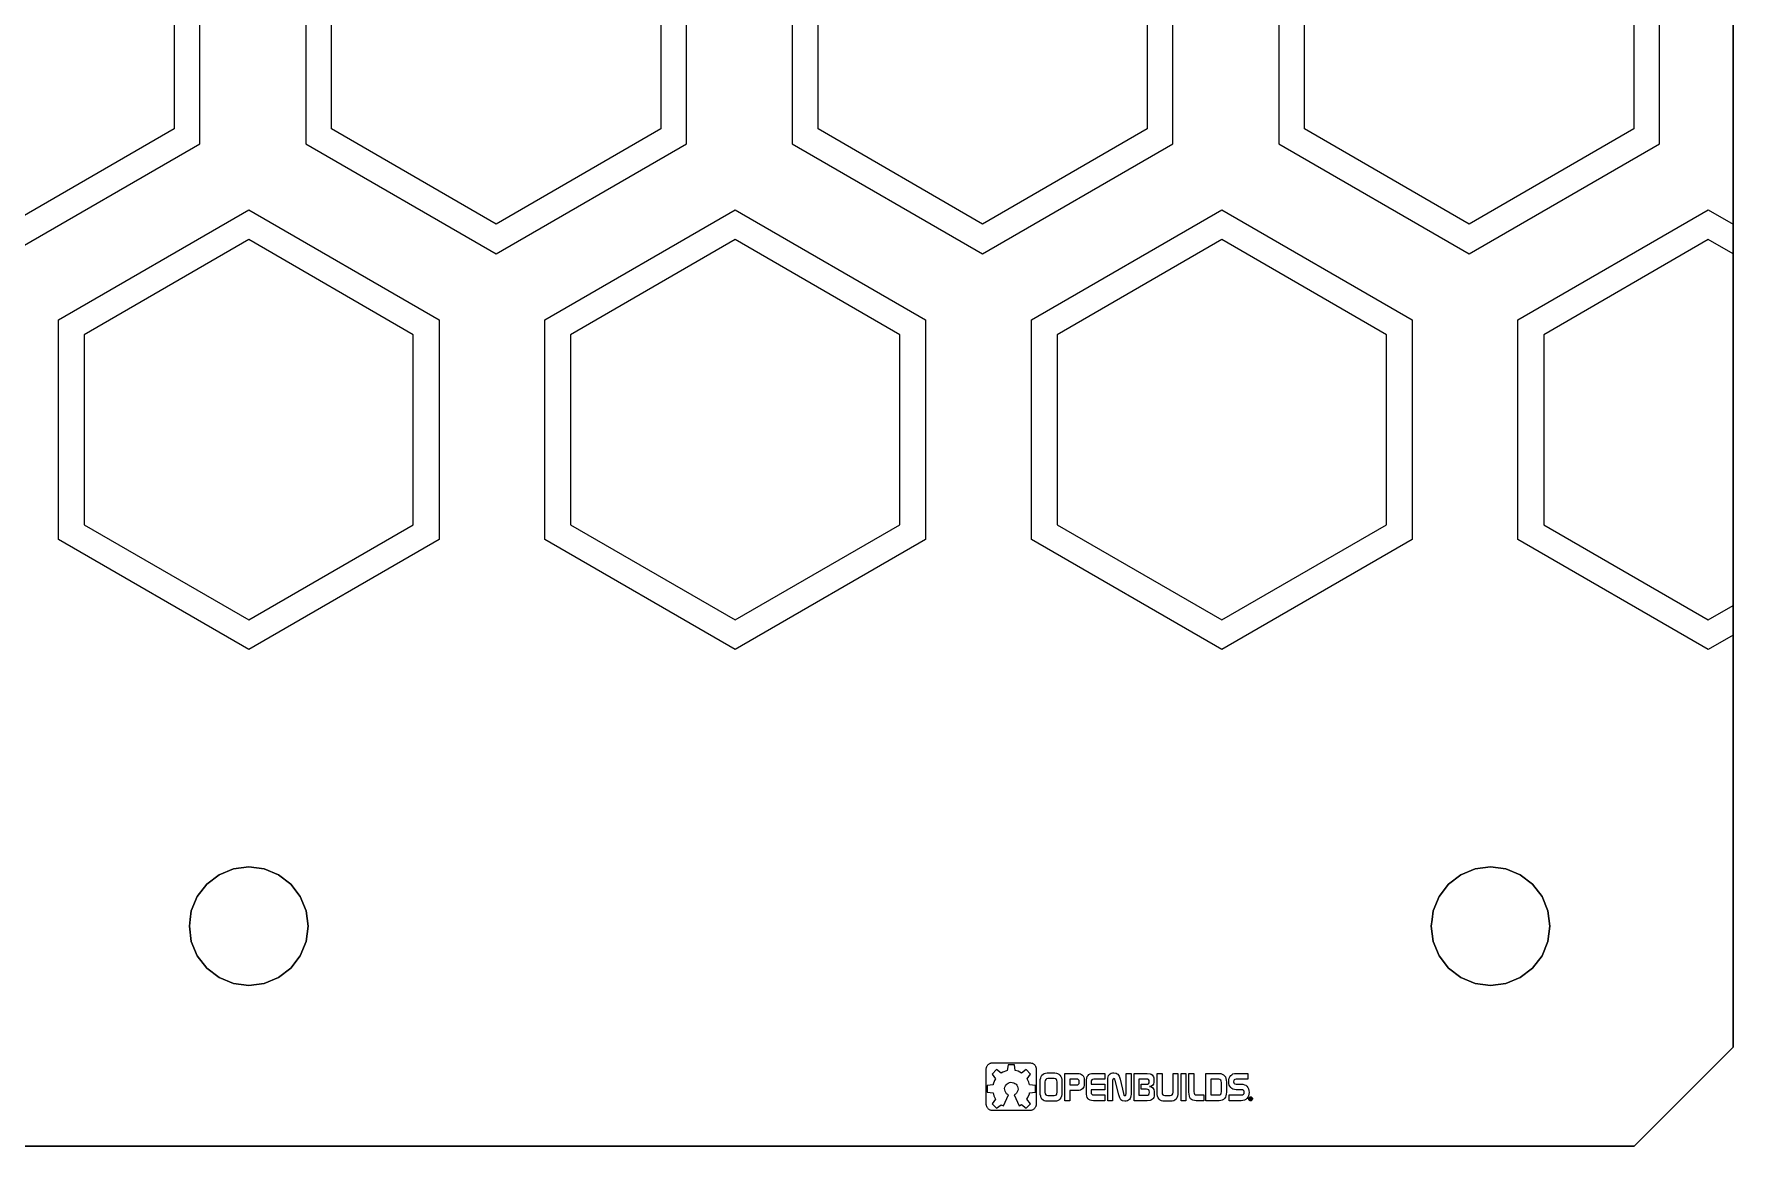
# Model space of a CAD drawing. Header units: metres. Extents: x 0 to 1120, y 0 to 254.
# Drawn here: x 559.3 to 662.3, y 0 to 67.4 of the extents above; entities that cross this region are included whole.
import ezdxf

# ---------------------------------------------------------------- set-up
doc = ezdxf.new("R2010")
doc.units = ezdxf.units.M

msp = doc.modelspace()

# ---------------------------------------------------------------- linework, layer by layer
at = {"layer": 'Component#2'}
for p, q in [((662.3, 128.86, -3), (662.3, 6, -3)), ((662.3, 6), (662.3, 128.86)), ((567.78, 73.19, 0.1), (567.78, 61.67, 0.1)), ((569.34, 60.77, 0.1), (569.34, 74.09, 0.1)), ((575.76, 74.09, 0.1), (575.76, 60.77, 0.1)), ((577.32, 61.67, 0.1), (577.32, 73.19, 0.1)), ((597.28, 73.19, 0.1), (597.28, 61.67, 0.1)), ((598.84, 60.77, 0.1), (598.84, 74.09, 0.1)), ((605.26, 74.09, 0.1), (605.26, 60.77, 0.1)), ((606.82, 61.67, 0.1), (606.82, 73.19, 0.1)), ((626.78, 73.19, 0.1), (626.78, 61.67, 0.1)), ((628.34, 60.77, 0.1), (628.34, 74.09, 0.1)), ((634.76, 74.09, 0.1), (634.76, 60.77, 0.1)), ((636.32, 61.67, 0.1), (636.32, 73.19, 0.1)), ((656.28, 73.19, 0.1), (656.28, 61.67, 0.1)), ((657.84, 60.77, 0.1), (657.84, 74.09, 0.1)), ((567.78, 61.67, 0.1), (557.8, 55.9, 0.1)), ((587.3, 55.9, 0.1), (577.32, 61.67, 0.1)), ((597.28, 61.67, 0.1), (587.3, 55.9, 0.1)), ((616.8, 55.9, 0.1), (606.82, 61.67, 0.1)), ((626.78, 61.67, 0.1), (616.8, 55.9, 0.1)), ((646.3, 55.9, 0.1), (636.32, 61.67, 0.1)), ((656.28, 61.67, 0.1), (646.3, 55.9, 0.1)), ((557.8, 54.1, 0.1), (569.34, 60.77, 0.1)), ((575.76, 60.77, 0.1), (587.3, 54.1, 0.1)), ((587.3, 54.1, 0.1), (598.84, 60.77, 0.1)), ((605.26, 60.77, 0.1), (616.8, 54.1, 0.1)), ((616.8, 54.1, 0.1), (628.34, 60.77, 0.1)), ((634.76, 60.77, 0.1), (646.3, 54.1, 0.1)), ((646.3, 54.1, 0.1), (657.84, 60.77, 0.1)), ((560.76, 50.09, 0.1), (572.3, 56.76, 0.1)), ((572.3, 56.76, 0.1), (583.84, 50.09, 0.1)), ((590.26, 50.09, 0.1), (601.8, 56.76, 0.1)), ((601.8, 56.76, 0.1), (613.34, 50.09, 0.1)), ((619.76, 50.09, 0.1), (631.3, 56.76, 0.1)), ((631.3, 56.76, 0.1), (642.84, 50.09, 0.1)), ((649.26, 50.09, 0.1), (660.8, 56.76, 0.1)), ((660.8, 56.76, 0.1), (662.3, 55.89, 0.1)), ((662.3, 55.89, 0.1), (662.3, 54.09, 0.1)), ((572.3, 54.96, 0.1), (562.32, 49.19, 0.1)), ((582.28, 49.19, 0.1), (572.3, 54.96, 0.1)), ((601.8, 54.96, 0.1), (591.82, 49.19, 0.1)), ((611.78, 49.19, 0.1), (601.8, 54.96, 0.1)), ((631.3, 54.96, 0.1), (621.32, 49.19, 0.1)), ((641.28, 49.19, 0.1), (631.3, 54.96, 0.1)), ((660.8, 54.96, 0.1), (650.82, 49.19, 0.1)), ((662.3, 54.09, 0.1), (660.8, 54.96, 0.1)), ((560.76, 36.77, 0.1), (560.76, 50.09, 0.1)), ((583.84, 50.09, 0.1), (583.84, 36.77, 0.1)), ((590.26, 36.77, 0.1), (590.26, 50.09, 0.1)), ((613.34, 50.09, 0.1), (613.34, 36.77, 0.1)), ((619.76, 36.77, 0.1), (619.76, 50.09, 0.1)), ((642.84, 50.09, 0.1), (642.84, 36.77, 0.1)), ((649.26, 36.77, 0.1), (649.26, 50.09, 0.1)), ((562.32, 49.19, 0.1), (562.32, 37.67, 0.1)), ((582.28, 37.67, 0.1), (582.28, 49.19, 0.1)), ((591.82, 49.19, 0.1), (591.82, 37.67, 0.1)), ((611.78, 37.67, 0.1), (611.78, 49.19, 0.1)), ((621.32, 49.19, 0.1), (621.32, 37.67, 0.1)), ((641.28, 37.67, 0.1), (641.28, 49.19, 0.1)), ((650.82, 49.19, 0.1), (650.82, 37.67, 0.1)), ((562.32, 37.67, 0.1), (572.3, 31.9, 0.1)), ((572.3, 31.9, 0.1), (582.28, 37.67, 0.1)), ((591.82, 37.67, 0.1), (601.8, 31.9, 0.1)), ((601.8, 31.9, 0.1), (611.78, 37.67, 0.1)), ((621.32, 37.67, 0.1), (631.3, 31.9, 0.1)), ((631.3, 31.9, 0.1), (641.28, 37.67, 0.1)), ((650.82, 37.67, 0.1), (660.8, 31.9, 0.1)), ((572.3, 30.1, 0.1), (560.76, 36.77, 0.1)), ((583.84, 36.77, 0.1), (572.3, 30.1, 0.1)), ((601.8, 30.1, 0.1), (590.26, 36.77, 0.1)), ((613.34, 36.77, 0.1), (601.8, 30.1, 0.1)), ((631.3, 30.1, 0.1), (619.76, 36.77, 0.1)), ((642.84, 36.77, 0.1), (631.3, 30.1, 0.1)), ((660.8, 30.1, 0.1), (649.26, 36.77, 0.1)), ((660.8, 31.9, 0.1), (662.3, 32.77, 0.1)), ((662.3, 32.77, 0.1), (662.3, 30.97, 0.1)), ((662.3, 30.97, 0.1), (660.8, 30.1, 0.1)), ((571.37, 16.81, -3), (570.5, 16.45, -3)), ((570.5, 16.45), (571.37, 16.81)), ((572.3, 16.93, -3), (571.37, 16.81, -3)), ((571.37, 16.81), (572.3, 16.93)), ((571.37, 16.81), (571.37, 16.81, -3)), ((573.23, 16.81, -3), (572.3, 16.93, -3)), ((572.3, 16.93, -3), (572.3, 16.93)), ((572.3, 16.93), (573.23, 16.81)), ((574.1, 16.45, -3), (573.23, 16.81, -3)), ((573.23, 16.81), (573.23, 16.81, -3)), ((573.23, 16.81), (574.1, 16.45)), ((646.67, 16.81, -3), (645.8, 16.45, -3)), ((645.8, 16.45), (646.67, 16.81)), ((647.6, 16.93, -3), (646.67, 16.81, -3)), ((646.67, 16.81), (647.6, 16.93)), ((646.67, 16.81), (646.67, 16.81, -3)), ((648.53, 16.81, -3), (647.6, 16.93, -3)), ((647.6, 16.93, -3), (647.6, 16.93)), ((647.6, 16.93), (648.53, 16.81)), ((649.4, 16.45, -3), (648.53, 16.81, -3)), ((648.53, 16.81), (648.53, 16.81, -3)), ((648.53, 16.81), (649.4, 16.45)), ((569.75, 15.87, -3), (569.18, 15.13, -3)), ((569.18, 15.13), (569.75, 15.87)), ((570.5, 16.45, -3), (569.75, 15.87, -3)), ((569.75, 15.87), (570.5, 16.45)), ((569.75, 15.87, -3), (569.75, 15.87)), ((570.5, 16.45), (570.5, 16.45, -3)), ((574.85, 15.87, -3), (574.1, 16.45, -3)), ((574.1, 16.45, -3), (574.1, 16.45)), ((574.1, 16.45), (574.85, 15.87)), ((575.42, 15.13, -3), (574.85, 15.87, -3)), ((574.85, 15.87, -3), (574.85, 15.87)), ((574.85, 15.87), (575.42, 15.13)), ((645.05, 15.87, -3), (644.48, 15.13, -3)), ((644.48, 15.13), (645.05, 15.87)), ((645.8, 16.45, -3), (645.05, 15.87, -3)), ((645.05, 15.87), (645.8, 16.45)), ((645.05, 15.87, -3), (645.05, 15.87)), ((645.8, 16.45, -3), (645.8, 16.45)), ((650.15, 15.87, -3), (649.4, 16.45, -3)), ((649.4, 16.45, -3), (649.4, 16.45)), ((649.4, 16.45), (650.15, 15.87)), ((650.72, 15.13, -3), (650.15, 15.87, -3)), ((650.15, 15.87), (650.15, 15.87, -3)), ((650.15, 15.87), (650.72, 15.13)), ((569.18, 15.13, -3), (568.82, 14.26, -3)), ((568.82, 14.26), (569.18, 15.13)), ((569.18, 15.13, -3), (569.18, 15.13)), ((575.78, 14.26, -3), (575.42, 15.13, -3)), ((575.42, 15.13), (575.78, 14.26)), ((575.42, 15.13), (575.42, 15.13, -3)), ((644.48, 15.13, -3), (644.12, 14.26, -3)), ((644.12, 14.26), (644.48, 15.13)), ((644.48, 15.13), (644.48, 15.13, -3)), ((651.08, 14.26, -3), (650.72, 15.13, -3)), ((650.72, 15.13, -3), (650.72, 15.13)), ((650.72, 15.13), (651.08, 14.26)), ((568.75, 13.74, -3), (568.7, 13.33, -3)), ((568.7, 13.33), (568.75, 13.74)), ((568.82, 14.26, -3), (568.75, 13.74, -3)), ((568.75, 13.74), (568.82, 14.26)), ((568.75, 13.74, -3), (568.75, 13.74)), ((568.82, 14.26), (568.82, 14.26, -3)), ((575.9, 13.33, -3), (575.78, 14.26, -3)), ((575.78, 14.26, -3), (575.78, 14.26)), ((575.78, 14.26), (575.9, 13.33)), ((644.05, 13.74, -3), (644, 13.33, -3)), ((644, 13.33), (644.05, 13.74)), ((644.12, 14.26, -3), (644.05, 13.74, -3)), ((644.05, 13.74), (644.12, 14.26)), ((644.05, 13.74), (644.05, 13.74, -3)), ((644.12, 14.26, -3), (644.12, 14.26)), ((651.2, 13.33, -3), (651.08, 14.26, -3)), ((651.08, 14.26), (651.2, 13.33)), ((651.08, 14.26), (651.08, 14.26, -3)), ((568.7, 13.33, -3), (568.82, 12.4, -3)), ((568.7, 13.33), (568.7, 13.33, -3)), ((568.82, 12.4), (568.7, 13.33)), ((568.82, 12.4, -3), (569.18, 11.53, -3)), ((568.82, 12.4, -3), (568.82, 12.4)), ((569.18, 11.53), (568.82, 12.4)), ((575.42, 11.53, -3), (575.78, 12.4, -3)), ((575.78, 12.4), (575.42, 11.53)), ((575.78, 12.4, -3), (575.9, 13.33, -3)), ((575.9, 13.33), (575.78, 12.4)), ((575.78, 12.4, -3), (575.78, 12.4)), ((575.9, 13.33), (575.9, 13.33, -3)), ((644, 13.33, -3), (644.12, 12.4, -3)), ((644, 13.33, -3), (644, 13.33)), ((644.12, 12.4), (644, 13.33)), ((644.12, 12.4, -3), (644.48, 11.53, -3)), ((644.12, 12.4, -3), (644.12, 12.4)), ((644.48, 11.53), (644.12, 12.4)), ((650.72, 11.53, -3), (651.08, 12.4, -3)), ((651.08, 12.4), (650.72, 11.53)), ((651.08, 12.4, -3), (651.2, 13.33, -3)), ((651.2, 13.33), (651.08, 12.4)), ((651.08, 12.4, -3), (651.08, 12.4)), ((651.2, 13.33), (651.2, 13.33, -3)), ((569.18, 11.53, -3), (569.75, 10.78, -3)), ((569.18, 11.53), (569.18, 11.53, -3)), ((569.75, 10.78), (569.18, 11.53)), ((574.85, 10.78, -3), (575.42, 11.53, -3)), ((575.42, 11.53), (574.85, 10.78)), ((575.42, 11.53), (575.42, 11.53, -3)), ((644.48, 11.53, -3), (645.05, 10.78, -3)), ((644.48, 11.53), (644.48, 11.53, -3)), ((645.05, 10.78), (644.48, 11.53)), ((650.15, 10.78, -3), (650.72, 11.53, -3)), ((650.72, 11.53), (650.15, 10.78)), ((650.72, 11.53), (650.72, 11.53, -3)), ((569.75, 10.78, -3), (570.5, 10.21, -3)), ((569.75, 10.78, -3), (569.75, 10.78)), ((570.5, 10.21), (569.75, 10.78)), ((574.1, 10.21, -3), (574.85, 10.78, -3)), ((574.85, 10.78), (574.1, 10.21)), ((574.85, 10.78), (574.85, 10.78, -3)), ((645.05, 10.78, -3), (645.8, 10.21, -3)), ((645.05, 10.78), (645.05, 10.78, -3)), ((645.8, 10.21), (645.05, 10.78)), ((649.4, 10.21, -3), (650.15, 10.78, -3)), ((650.15, 10.78), (649.4, 10.21)), ((650.15, 10.78), (650.15, 10.78, -3)), ((570.5, 10.21, -3), (571.37, 9.85, -3)), ((570.5, 10.21), (570.5, 10.21, -3)), ((571.37, 9.85), (570.5, 10.21)), ((571.37, 9.85, -3), (572.3, 9.73, -3)), ((572.3, 9.73), (571.37, 9.85)), ((571.37, 9.85, -3), (571.37, 9.85)), ((572.3, 9.73, -3), (573.23, 9.85, -3)), ((573.23, 9.85), (572.3, 9.73)), ((572.3, 9.73, -3), (572.3, 9.73)), ((573.23, 9.85, -3), (574.1, 10.21, -3)), ((574.1, 10.21), (573.23, 9.85)), ((573.23, 9.85), (573.23, 9.85, -3)), ((574.1, 10.21, -3), (574.1, 10.21)), ((645.8, 10.21, -3), (646.67, 9.85, -3)), ((646.67, 9.85), (645.8, 10.21)), ((645.8, 10.21), (645.8, 10.21, -3)), ((646.67, 9.85, -3), (647.6, 9.73, -3)), ((646.67, 9.85), (646.67, 9.85, -3)), ((647.6, 9.73), (646.67, 9.85)), ((647.6, 9.73, -3), (648.53, 9.85, -3)), ((648.53, 9.85), (647.6, 9.73)), ((647.6, 9.73, -3), (647.6, 9.73)), ((648.53, 9.85, -3), (649.4, 10.21, -3)), ((649.4, 10.21), (648.53, 9.85)), ((648.53, 9.85), (648.53, 9.85, -3)), ((649.4, 10.21, -3), (649.4, 10.21)), ((662.3, 6, -3), (656.3, 0, -3)), ((656.3, 0), (662.3, 6)), ((662.3, 6), (662.3, 6, -3)), ((617.02, 4.71, 0.03), (617.03, 4.74, 0.03)), ((617.02, 4.68, 0.03), (617.02, 4.71, 0.03)), ((617.02, 4.66, 0.03), (617.02, 4.68, 0.03)), ((617.02, 4.63, 0.03), (617.02, 4.66, 0.03)), ((617.02, 2.57, 0.03), (617.02, 4.63, 0.03)), ((617.03, 4.74, 0.03), (617.04, 4.76, 0.03)), ((617.04, 4.79, 0.03), (617.05, 4.81, 0.03)), ((617.04, 4.76, 0.03), (617.04, 4.79, 0.03)), ((617.05, 4.81, 0.03), (617.06, 4.83, 0.03)), ((617.06, 4.83, 0.03), (617.07, 4.86, 0.03)), ((617.07, 4.86, 0.03), (617.09, 4.89, 0.03)), ((617.09, 4.89, 0.03), (617.12, 4.92, 0.03)), ((617.12, 4.92, 0.03), (617.14, 4.95, 0.03)), ((617.14, 4.95, 0.03), (617.17, 4.97, 0.03)), ((617.17, 4.97, 0.03), (617.2, 4.99, 0.03)), ((617.2, 4.99, 0.03), (617.23, 5.01, 0.03)), ((617.23, 5.01, 0.03), (617.26, 5.02, 0.03)), ((617.26, 5.02, 0.03), (617.29, 5.03, 0.03)), ((617.29, 5.03, 0.03), (617.32, 5.04, 0.03)), ((617.32, 5.04, 0.03), (617.36, 5.04, 0.03)), ((617.36, 5.04, 0.03), (619.71, 5.04, 0.03)), ((617.64, 4.64, 0.03), (617.37, 4.36, 0.03)), ((617.37, 4.36, 0.03), (617.58, 4.07, 0.03)), ((617.93, 4.42, 0.03), (617.64, 4.64, 0.03)), ((618.02, 4.48, 0.03), (617.93, 4.42, 0.03)), ((618.24, 4.56, 0.03), (618.02, 4.48, 0.03)), ((618.29, 4.57, 0.03), (618.24, 4.56, 0.03)), ((618.35, 4.93, 0.03), (618.29, 4.57, 0.03)), ((618.73, 4.93, 0.03), (618.35, 4.93, 0.03)), ((618.78, 4.57, 0.03), (618.73, 4.93, 0.03)), ((618.95, 4.53, 0.03), (618.78, 4.57, 0.03)), ((619.15, 4.42, 0.03), (618.95, 4.53, 0.03)), ((619.44, 4.64, 0.03), (619.15, 4.42, 0.03)), ((619.71, 4.36, 0.03), (619.44, 4.64, 0.03)), ((619.5, 4.08, 0.03), (619.71, 4.36, 0.03)), ((619.71, 5.04, 0.03), (619.76, 5.03, 0.03)), ((619.76, 5.03, 0.03), (619.79, 5.03, 0.03)), ((619.79, 5.03, 0.03), (619.82, 5.02, 0.03)), ((619.82, 5.02, 0.03), (619.85, 5, 0.03)), ((619.85, 5, 0.03), (619.88, 4.98, 0.03)), ((619.88, 4.98, 0.03), (619.91, 4.96, 0.03)), ((619.91, 4.96, 0.03), (619.94, 4.94, 0.03)), ((619.94, 4.94, 0.03), (619.96, 4.91, 0.03)), ((619.96, 4.91, 0.03), (619.98, 4.88, 0.03)), ((619.98, 4.88, 0.03), (620, 4.85, 0.03)), ((620, 4.85, 0.03), (620.01, 4.82, 0.03)), ((620.01, 4.82, 0.03), (620.02, 4.8, 0.03)), ((620.02, 4.8, 0.03), (620.03, 4.77, 0.03)), ((620.03, 4.77, 0.03), (620.04, 4.75, 0.03)), ((620.04, 4.75, 0.03), (620.04, 4.72, 0.03)), ((620.04, 4.72, 0.03), (620.05, 4.7, 0.03)), ((620.05, 4.7, 0.03), (620.05, 4.63, 0.03)), ((620.05, 4.63, 0.03), (620.05, 2.54, 0.03)), ((620.29, 4.03, 0.03), (620.32, 4.13, 0.03)), ((620.32, 4.13, 0.03), (620.35, 4.22, 0.03)), ((620.35, 4.22, 0.03), (620.4, 4.3, 0.03)), ((620.4, 4.3, 0.03), (620.47, 4.36, 0.03)), ((620.47, 4.36, 0.03), (620.54, 4.4, 0.03)), ((620.54, 4.4, 0.03), (620.62, 4.42, 0.03)), ((620.62, 4.42, 0.03), (620.72, 4.43, 0.03)), ((620.72, 4.43, 0.03), (621.17, 4.43, 0.03)), ((621.17, 4.43, 0.03), (621.27, 4.42, 0.03)), ((621.27, 4.42, 0.03), (621.35, 4.4, 0.03)), ((621.35, 4.4, 0.03), (621.43, 4.36, 0.03)), ((621.43, 4.36, 0.03), (621.49, 4.3, 0.03)), ((621.49, 4.3, 0.03), (621.54, 4.22, 0.03)), ((621.54, 4.22, 0.03), (621.58, 4.13, 0.03)), ((621.58, 4.13, 0.03), (621.6, 4.03, 0.03)), ((621.78, 4.4, 0.03), (622.56, 4.4, 0.03)), ((621.78, 2.75, 0.03), (621.78, 4.4, 0.03)), ((622.56, 4.4, 0.03), (622.65, 4.39, 0.03)), ((622.65, 4.39, 0.03), (622.73, 4.37, 0.03)), ((622.73, 4.37, 0.03), (622.8, 4.34, 0.03)), ((622.8, 4.34, 0.03), (622.86, 4.3, 0.03)), ((622.86, 4.3, 0.03), (622.9, 4.25, 0.03)), ((622.9, 4.25, 0.03), (622.93, 4.18, 0.03)), ((622.93, 4.18, 0.03), (622.95, 4.1, 0.03)), ((623.1, 4.01, 0.03), (623.11, 4.12, 0.03)), ((623.11, 4.12, 0.03), (623.14, 4.21, 0.03)), ((623.14, 4.21, 0.03), (623.19, 4.28, 0.03)), ((623.19, 4.28, 0.03), (623.25, 4.33, 0.03)), ((623.25, 4.33, 0.03), (623.32, 4.37, 0.03)), ((623.32, 4.37, 0.03), (623.41, 4.39, 0.03)), ((623.41, 4.39, 0.03), (623.52, 4.4, 0.03)), ((623.52, 4.4, 0.03), (624.21, 4.4, 0.03)), ((624.21, 4.4, 0.03), (624.21, 4.05, 0.03)), ((624.39, 4.11, 0.03), (624.41, 4.2, 0.03)), ((624.41, 4.2, 0.03), (624.44, 4.27, 0.03)), ((624.44, 4.27, 0.03), (624.48, 4.32, 0.03)), ((624.48, 4.32, 0.03), (624.54, 4.37, 0.03)), ((624.54, 4.37, 0.03), (624.6, 4.41, 0.03)), ((624.6, 4.41, 0.03), (624.67, 4.43, 0.03)), ((624.67, 4.43, 0.03), (624.75, 4.43, 0.03)), ((624.75, 4.43, 0.03), (624.89, 4.41, 0.03)), ((624.89, 4.41, 0.03), (624.95, 4.38, 0.03)), ((624.95, 4.38, 0.03), (624.99, 4.35, 0.03)), ((624.99, 4.35, 0.03), (625.03, 4.3, 0.03)), ((625.03, 4.3, 0.03), (625.07, 4.23, 0.03)), ((625.07, 4.23, 0.03), (625.13, 4.05, 0.03)), ((625.5, 3.17, 0.03), (625.5, 4.4, 0.03)), ((625.5, 4.4, 0.03), (625.8, 4.4, 0.03)), ((625.8, 4.4, 0.03), (625.8, 3.13, 0.03)), ((625.98, 2.75, 0.03), (625.98, 4.4, 0.03)), ((625.98, 4.4, 0.03), (626.77, 4.4, 0.03)), ((626.77, 4.4, 0.03), (626.95, 4.38, 0.03)), ((626.95, 4.38, 0.03), (627.02, 4.35, 0.03)), ((627.02, 4.35, 0.03), (627.08, 4.31, 0.03)), ((627.08, 4.31, 0.03), (627.13, 4.26, 0.03)), ((627.13, 4.26, 0.03), (627.16, 4.2, 0.03)), ((627.16, 4.2, 0.03), (627.18, 4.13, 0.03)), ((627.18, 4.13, 0.03), (627.19, 4.05, 0.03)), ((627.38, 4.4, 0.03), (627.68, 4.4, 0.03)), ((627.38, 3.23, 0.03), (627.38, 4.4, 0.03)), ((627.68, 4.4, 0.03), (627.68, 3.26, 0.03)), ((628.35, 4.4, 0.03), (628.64, 4.4, 0.03)), ((628.35, 3.26, 0.03), (628.35, 4.4, 0.03)), ((628.64, 4.4, 0.03), (628.64, 3.23, 0.03)), ((628.83, 4.4, 0.03), (629.13, 4.4, 0.03)), ((628.83, 2.75, 0.03), (628.83, 4.4, 0.03)), ((629.13, 4.4, 0.03), (629.13, 2.75, 0.03)), ((629.31, 4.4, 0.03), (629.61, 4.4, 0.03)), ((629.31, 3.27, 0.03), (629.31, 4.4, 0.03)), ((629.61, 4.4, 0.03), (629.61, 3.29, 0.03)), ((630.33, 2.75, 0.03), (630.33, 4.4, 0.03)), ((630.33, 4.4, 0.03), (631.14, 4.4, 0.03)), ((631.14, 4.4, 0.03), (631.24, 4.39, 0.03)), ((631.24, 4.39, 0.03), (631.33, 4.36, 0.03)), ((631.33, 4.36, 0.03), (631.4, 4.32, 0.03)), ((631.4, 4.32, 0.03), (631.46, 4.26, 0.03)), ((631.46, 4.26, 0.03), (631.52, 4.19, 0.03)), ((631.52, 4.19, 0.03), (631.55, 4.1, 0.03)), ((631.75, 4.11, 0.03), (631.79, 4.19, 0.03)), ((631.79, 4.19, 0.03), (631.84, 4.27, 0.03)), ((631.84, 4.27, 0.03), (631.91, 4.32, 0.03)), ((631.91, 4.32, 0.03), (631.98, 4.37, 0.03)), ((631.98, 4.37, 0.03), (632.07, 4.39, 0.03)), ((632.07, 4.39, 0.03), (632.17, 4.4, 0.03)), ((632.17, 4.4, 0.03), (632.89, 4.4, 0.03)), ((632.89, 4.4, 0.03), (632.89, 4.05, 0.03)), ((617.43, 3.71, 0.03), (617.08, 3.66, 0.03)), ((617.08, 3.66, 0.03), (617.08, 3.27, 0.03)), ((617.08, 3.27, 0.03), (617.43, 3.22, 0.03)), ((617.44, 3.76, 0.03), (617.43, 3.71, 0.03)), ((617.43, 3.22, 0.03), (617.48, 3.05, 0.03)), ((617.52, 3.98, 0.03), (617.44, 3.76, 0.03)), ((617.58, 4.07, 0.03), (617.52, 3.98, 0.03)), ((618.06, 2.44, 0.03), (618.37, 3.1, 0.03)), ((618.13, 3.48, 0.03), (618.15, 3.57, 0.03)), ((618.14, 3.4, 0.03), (618.13, 3.48, 0.03)), ((618.16, 3.32, 0.03), (618.14, 3.4, 0.03)), ((618.15, 3.57, 0.03), (618.18, 3.65, 0.03)), ((618.2, 3.24, 0.03), (618.16, 3.32, 0.03)), ((618.18, 3.65, 0.03), (618.22, 3.72, 0.03)), ((618.25, 3.17, 0.03), (618.2, 3.24, 0.03)), ((618.22, 3.72, 0.03), (618.28, 3.78, 0.03)), ((618.32, 3.12, 0.03), (618.25, 3.17, 0.03)), ((618.28, 3.78, 0.03), (618.35, 3.82, 0.03)), ((618.37, 3.1, 0.03), (618.32, 3.12, 0.03)), ((618.35, 3.82, 0.03), (618.43, 3.86, 0.03)), ((618.43, 3.86, 0.03), (618.52, 3.87, 0.03)), ((618.52, 3.87, 0.03), (618.6, 3.86, 0.03)), ((618.6, 3.86, 0.03), (618.69, 3.84, 0.03)), ((618.69, 3.84, 0.03), (618.76, 3.8, 0.03)), ((618.8, 3.15, 0.03), (618.72, 3.1, 0.03)), ((618.72, 3.1, 0.03), (619.02, 2.43, 0.03)), ((618.76, 3.8, 0.03), (618.83, 3.75, 0.03)), ((618.86, 3.21, 0.03), (618.8, 3.15, 0.03)), ((618.83, 3.75, 0.03), (618.88, 3.68, 0.03)), ((618.9, 3.28, 0.03), (618.86, 3.21, 0.03)), ((618.88, 3.68, 0.03), (618.92, 3.61, 0.03)), ((618.93, 3.36, 0.03), (618.9, 3.28, 0.03)), ((618.92, 3.61, 0.03), (618.94, 3.53, 0.03)), ((618.95, 3.44, 0.03), (618.93, 3.36, 0.03)), ((618.94, 3.53, 0.03), (618.95, 3.44, 0.03)), ((619.6, 3.87, 0.03), (619.5, 4.08, 0.03)), ((619.55, 2.95, 0.03), (619.64, 3.17, 0.03)), ((619.65, 3.71, 0.03), (619.6, 3.87, 0.03)), ((619.64, 3.17, 0.03), (619.65, 3.22, 0.03)), ((620, 3.66, 0.03), (619.65, 3.71, 0.03)), ((619.65, 3.22, 0.03), (620, 3.27, 0.03)), ((620, 3.27, 0.03), (620, 3.66, 0.03)), ((620.29, 3.92, 0.03), (620.29, 4.03, 0.03)), ((620.29, 3.23, 0.03), (620.29, 3.92, 0.03)), ((620.29, 3.12, 0.03), (620.29, 3.23, 0.03)), ((620.32, 3.02, 0.03), (620.29, 3.12, 0.03)), ((620.59, 3.97, 0.03), (620.58, 3.89, 0.03)), ((620.58, 3.89, 0.03), (620.58, 3.26, 0.03)), ((620.58, 3.26, 0.03), (620.59, 3.17, 0.03)), ((620.63, 4.04, 0.03), (620.59, 3.97, 0.03)), ((620.59, 3.17, 0.03), (620.63, 3.11, 0.03)), ((620.68, 4.07, 0.03), (620.63, 4.04, 0.03)), ((620.63, 3.11, 0.03), (620.68, 3.08, 0.03)), ((620.75, 4.09, 0.03), (620.68, 4.07, 0.03)), ((621.14, 4.09, 0.03), (620.75, 4.09, 0.03)), ((621.22, 4.07, 0.03), (621.14, 4.09, 0.03)), ((621.27, 4.04, 0.03), (621.22, 4.07, 0.03)), ((621.22, 3.08, 0.03), (621.27, 3.11, 0.03)), ((621.3, 3.97, 0.03), (621.27, 4.04, 0.03)), ((621.27, 3.11, 0.03), (621.3, 3.17, 0.03)), ((621.31, 3.89, 0.03), (621.3, 3.97, 0.03)), ((621.3, 3.17, 0.03), (621.31, 3.26, 0.03)), ((621.31, 3.26, 0.03), (621.31, 3.89, 0.03)), ((621.6, 3.12, 0.03), (621.58, 3.02, 0.03)), ((621.6, 4.03, 0.03), (621.61, 3.92, 0.03)), ((621.61, 3.23, 0.03), (621.6, 3.12, 0.03)), ((621.61, 3.92, 0.03), (621.61, 3.23, 0.03)), ((622.52, 4.05, 0.03), (622.08, 4.05, 0.03)), ((622.08, 4.05, 0.03), (622.08, 3.71, 0.03)), ((622.08, 3.71, 0.03), (622.52, 3.71, 0.03)), ((622.08, 3.36, 0.03), (622.08, 2.75, 0.03)), ((622.56, 3.36, 0.03), (622.08, 3.36, 0.03)), ((622.58, 4.05, 0.03), (622.52, 4.05, 0.03)), ((622.52, 3.71, 0.03), (622.58, 3.72, 0.03)), ((622.65, 3.37, 0.03), (622.56, 3.36, 0.03)), ((622.62, 4.02, 0.03), (622.58, 4.05, 0.03)), ((622.58, 3.72, 0.03), (622.62, 3.75, 0.03)), ((622.65, 3.98, 0.03), (622.62, 4.02, 0.03)), ((622.62, 3.75, 0.03), (622.65, 3.79, 0.03)), ((622.66, 3.92, 0.03), (622.65, 3.98, 0.03)), ((622.65, 3.79, 0.03), (622.66, 3.84, 0.03)), ((622.73, 3.39, 0.03), (622.65, 3.37, 0.03)), ((622.66, 3.84, 0.03), (622.66, 3.92, 0.03)), ((622.8, 3.42, 0.03), (622.73, 3.39, 0.03)), ((622.86, 3.46, 0.03), (622.8, 3.42, 0.03)), ((622.9, 3.52, 0.03), (622.86, 3.46, 0.03)), ((622.93, 3.59, 0.03), (622.9, 3.52, 0.03)), ((622.95, 3.67, 0.03), (622.93, 3.59, 0.03)), ((622.95, 4.1, 0.03), (622.96, 4.01, 0.03)), ((622.96, 3.76, 0.03), (622.95, 3.67, 0.03)), ((622.96, 4.01, 0.03), (622.96, 3.76, 0.03)), ((623.09, 3.88, 0.03), (623.1, 4.01, 0.03)), ((623.09, 3.27, 0.03), (623.09, 3.88, 0.03)), ((623.1, 3.14, 0.03), (623.09, 3.27, 0.03)), ((623.11, 3.03, 0.03), (623.1, 3.14, 0.03)), ((623.42, 4.01, 0.03), (623.39, 3.95, 0.03)), ((623.39, 3.95, 0.03), (623.39, 3.86, 0.03)), ((623.39, 3.86, 0.03), (623.39, 3.76, 0.03)), ((623.39, 3.76, 0.03), (624.21, 3.76, 0.03)), ((624.21, 3.41, 0.03), (623.39, 3.41, 0.03)), ((623.39, 3.41, 0.03), (623.39, 3.29, 0.03)), ((623.39, 3.29, 0.03), (623.39, 3.19, 0.03)), ((623.39, 3.19, 0.03), (623.42, 3.14, 0.03)), ((623.47, 4.04, 0.03), (623.42, 4.01, 0.03)), ((623.42, 3.14, 0.03), (623.47, 3.11, 0.03)), ((623.55, 4.05, 0.03), (623.47, 4.04, 0.03)), ((623.47, 3.11, 0.03), (623.55, 3.1, 0.03)), ((624.21, 4.05, 0.03), (623.55, 4.05, 0.03)), ((623.55, 3.1, 0.03), (624.21, 3.1, 0.03)), ((624.21, 3.76, 0.03), (624.21, 3.41, 0.03)), ((624.21, 3.1, 0.03), (624.21, 2.75, 0.03)), ((624.39, 4.02, 0.03), (624.39, 4.11, 0.03)), ((624.39, 2.75, 0.03), (624.39, 4.02, 0.03)), ((624.69, 4.03, 0.03), (624.68, 3.98, 0.03)), ((624.68, 3.98, 0.03), (624.68, 2.75, 0.03)), ((624.7, 4.06, 0.03), (624.69, 4.03, 0.03)), ((624.73, 4.08, 0.03), (624.7, 4.06, 0.03)), ((624.76, 4.09, 0.03), (624.73, 4.08, 0.03)), ((624.79, 4.08, 0.03), (624.76, 4.09, 0.03)), ((624.81, 4.06, 0.03), (624.79, 4.08, 0.03)), ((624.84, 3.97, 0.03), (624.81, 4.06, 0.03)), ((625.05, 3.1, 0.03), (624.84, 3.97, 0.03)), ((625.11, 2.92, 0.03), (625.05, 3.1, 0.03)), ((625.13, 4.05, 0.03), (625.34, 3.18, 0.03)), ((625.34, 3.18, 0.03), (625.37, 3.09, 0.03)), ((625.48, 3.09, 0.03), (625.49, 3.12, 0.03)), ((625.49, 3.12, 0.03), (625.5, 3.17, 0.03)), ((625.8, 3.13, 0.03), (625.79, 3.04, 0.03)), ((626.28, 4.06, 0.03), (626.28, 3.08, 0.03)), ((626.73, 4.06, 0.03), (626.28, 4.06, 0.03)), ((626.42, 3.75, 0.03), (626.73, 3.75, 0.03)), ((626.42, 3.44, 0.03), (626.42, 3.75, 0.03)), ((626.74, 3.44, 0.03), (626.42, 3.44, 0.03)), ((626.81, 4.06, 0.03), (626.73, 4.06, 0.03)), ((626.73, 3.75, 0.03), (626.81, 3.75, 0.03)), ((626.82, 3.43, 0.03), (626.74, 3.44, 0.03)), ((626.74, 3.08, 0.03), (626.82, 3.09, 0.03)), ((626.86, 4.03, 0.03), (626.81, 4.06, 0.03)), ((626.81, 3.75, 0.03), (626.86, 3.78, 0.03)), ((626.88, 3.4, 0.03), (626.82, 3.43, 0.03)), ((626.82, 3.09, 0.03), (626.87, 3.13, 0.03)), ((626.89, 3.98, 0.03), (626.86, 4.03, 0.03)), ((626.86, 3.78, 0.03), (626.89, 3.83, 0.03)), ((626.87, 3.13, 0.03), (626.9, 3.18, 0.03)), ((626.9, 3.34, 0.03), (626.88, 3.4, 0.03)), ((626.9, 3.9, 0.03), (626.89, 3.98, 0.03)), ((626.89, 3.83, 0.03), (626.9, 3.9, 0.03)), ((626.91, 3.26, 0.03), (626.9, 3.34, 0.03)), ((626.9, 3.18, 0.03), (626.91, 3.26, 0.03)), ((627.03, 3.62, 0.03), (626.92, 3.6, 0.03)), ((626.92, 3.6, 0.03), (627.04, 3.58, 0.03)), ((627.12, 3.68, 0.03), (627.03, 3.62, 0.03)), ((627.04, 3.58, 0.03), (627.13, 3.52, 0.03)), ((627.17, 3.76, 0.03), (627.12, 3.68, 0.03)), ((627.13, 3.52, 0.03), (627.19, 3.42, 0.03)), ((627.19, 3.87, 0.03), (627.17, 3.76, 0.03)), ((627.19, 4.05, 0.03), (627.19, 3.87, 0.03)), ((627.19, 3.42, 0.03), (627.2, 3.3, 0.03)), ((627.2, 3.3, 0.03), (627.2, 3.1, 0.03)), ((627.2, 3.1, 0.03), (627.2, 3.02, 0.03)), ((627.39, 3.12, 0.03), (627.38, 3.23, 0.03)), ((627.41, 3.02, 0.03), (627.39, 3.12, 0.03)), ((627.68, 3.26, 0.03), (627.69, 3.17, 0.03)), ((627.69, 3.17, 0.03), (627.72, 3.11, 0.03)), ((627.72, 3.11, 0.03), (627.77, 3.08, 0.03)), ((628.25, 3.08, 0.03), (628.3, 3.11, 0.03)), ((628.3, 3.11, 0.03), (628.34, 3.17, 0.03)), ((628.34, 3.17, 0.03), (628.35, 3.26, 0.03)), ((628.64, 3.12, 0.03), (628.61, 3.02, 0.03)), ((628.64, 3.23, 0.03), (628.64, 3.12, 0.03)), ((629.32, 3.14, 0.03), (629.31, 3.27, 0.03)), ((629.34, 3.03, 0.03), (629.32, 3.14, 0.03)), ((629.61, 3.29, 0.03), (629.62, 3.2, 0.03)), ((629.62, 3.2, 0.03), (629.64, 3.14, 0.03)), ((629.64, 3.14, 0.03), (629.69, 3.11, 0.03)), ((629.69, 3.11, 0.03), (629.77, 3.1, 0.03)), ((629.77, 3.1, 0.03), (630.22, 3.1, 0.03)), ((630.22, 3.1, 0.03), (630.22, 2.75, 0.03)), ((631.12, 4.05, 0.03), (630.63, 4.05, 0.03)), ((630.63, 4.05, 0.03), (630.63, 3.1, 0.03)), ((630.63, 3.1, 0.03), (631.12, 3.1, 0.03)), ((631.19, 4.04, 0.03), (631.12, 4.05, 0.03)), ((631.12, 3.1, 0.03), (631.19, 3.11, 0.03)), ((631.24, 4, 0.03), (631.19, 4.04, 0.03)), ((631.19, 3.11, 0.03), (631.24, 3.15, 0.03)), ((631.27, 3.94, 0.03), (631.24, 4, 0.03)), ((631.24, 3.15, 0.03), (631.27, 3.21, 0.03)), ((631.28, 3.85, 0.03), (631.27, 3.94, 0.03)), ((631.27, 3.21, 0.03), (631.28, 3.29, 0.03)), ((631.28, 3.29, 0.03), (631.28, 3.85, 0.03)), ((631.55, 4.1, 0.03), (631.57, 4, 0.03)), ((631.57, 3.15, 0.03), (631.55, 3.05, 0.03)), ((631.57, 4, 0.03), (631.58, 3.88, 0.03)), ((631.58, 3.27, 0.03), (631.57, 3.15, 0.03)), ((631.58, 3.88, 0.03), (631.58, 3.27, 0.03)), ((631.72, 3.9, 0.03), (631.73, 4.01, 0.03)), ((631.73, 3.8, 0.03), (631.72, 3.9, 0.03)), ((631.73, 4.01, 0.03), (631.75, 4.11, 0.03)), ((631.75, 3.7, 0.03), (631.73, 3.8, 0.03)), ((631.79, 3.62, 0.03), (631.75, 3.7, 0.03)), ((631.75, 3.1, 0.03), (632.49, 3.1, 0.03)), ((631.75, 2.75, 0.03), (631.75, 3.1, 0.03)), ((631.84, 3.54, 0.03), (631.79, 3.62, 0.03)), ((631.91, 3.48, 0.03), (631.84, 3.54, 0.03)), ((631.98, 3.44, 0.03), (631.91, 3.48, 0.03)), ((632.07, 3.42, 0.03), (631.98, 3.44, 0.03)), ((632.03, 3.97, 0.03), (632.02, 3.9, 0.03)), ((632.02, 3.9, 0.03), (632.03, 3.84, 0.03)), ((632.06, 4.02, 0.03), (632.03, 3.97, 0.03)), ((632.03, 3.84, 0.03), (632.06, 3.79, 0.03)), ((632.1, 4.04, 0.03), (632.06, 4.02, 0.03)), ((632.06, 3.79, 0.03), (632.1, 3.77, 0.03)), ((632.17, 3.41, 0.03), (632.07, 3.42, 0.03)), ((632.17, 4.05, 0.03), (632.1, 4.04, 0.03)), ((632.1, 3.77, 0.03), (632.17, 3.76, 0.03)), ((632.89, 4.05, 0.03), (632.17, 4.05, 0.03)), ((632.17, 3.76, 0.03), (632.48, 3.76, 0.03)), ((632.49, 3.41, 0.03), (632.17, 3.41, 0.03)), ((632.48, 3.76, 0.03), (632.58, 3.75, 0.03)), ((632.56, 3.4, 0.03), (632.49, 3.41, 0.03)), ((632.49, 3.1, 0.03), (632.56, 3.11, 0.03)), ((632.61, 3.37, 0.03), (632.56, 3.4, 0.03)), ((632.56, 3.11, 0.03), (632.61, 3.14, 0.03)), ((632.58, 3.75, 0.03), (632.68, 3.72, 0.03)), ((632.65, 3.32, 0.03), (632.61, 3.37, 0.03)), ((632.61, 3.14, 0.03), (632.65, 3.18, 0.03)), ((632.66, 3.25, 0.03), (632.65, 3.32, 0.03)), ((632.65, 3.18, 0.03), (632.66, 3.25, 0.03)), ((632.68, 3.72, 0.03), (632.76, 3.68, 0.03)), ((632.76, 3.68, 0.03), (632.83, 3.62, 0.03)), ((632.83, 3.62, 0.03), (632.89, 3.55, 0.03)), ((632.89, 3.55, 0.03), (632.92, 3.46, 0.03)), ((632.92, 3.46, 0.03), (632.95, 3.36, 0.03)), ((632.95, 3.14, 0.03), (632.92, 3.04, 0.03)), ((632.95, 3.36, 0.03), (632.96, 3.25, 0.03)), ((632.96, 3.25, 0.03), (632.95, 3.14, 0.03)), ((617.02, 2.5, 0.03), (617.02, 2.57, 0.03)), ((617.03, 2.48, 0.03), (617.02, 2.5, 0.03)), ((617.03, 2.45, 0.03), (617.03, 2.48, 0.03)), ((617.04, 2.43, 0.03), (617.03, 2.45, 0.03)), ((617.05, 2.4, 0.03), (617.04, 2.43, 0.03)), ((617.06, 2.38, 0.03), (617.05, 2.4, 0.03)), ((617.07, 2.35, 0.03), (617.06, 2.38, 0.03)), ((617.09, 2.32, 0.03), (617.07, 2.35, 0.03)), ((617.11, 2.29, 0.03), (617.09, 2.32, 0.03)), ((617.13, 2.26, 0.03), (617.11, 2.29, 0.03)), ((617.16, 2.24, 0.03), (617.13, 2.26, 0.03)), ((617.19, 2.22, 0.03), (617.16, 2.24, 0.03)), ((617.22, 2.2, 0.03), (617.19, 2.22, 0.03)), ((617.25, 2.18, 0.03), (617.22, 2.2, 0.03)), ((617.28, 2.17, 0.03), (617.25, 2.18, 0.03)), ((617.31, 2.16, 0.03), (617.28, 2.17, 0.03)), ((617.36, 2.16, 0.03), (617.31, 2.16, 0.03)), ((619.75, 2.16, 0.03), (617.36, 2.16, 0.03)), ((617.58, 2.85, 0.03), (617.37, 2.56, 0.03)), ((617.37, 2.56, 0.03), (617.64, 2.29, 0.03)), ((617.48, 3.05, 0.03), (617.58, 2.85, 0.03)), ((617.64, 2.29, 0.03), (617.93, 2.5, 0.03)), ((617.93, 2.5, 0.03), (618.06, 2.44, 0.03)), ((619.02, 2.43, 0.03), (619.06, 2.45, 0.03)), ((619.06, 2.45, 0.03), (619.15, 2.51, 0.03)), ((619.15, 2.51, 0.03), (619.44, 2.29, 0.03)), ((619.44, 2.29, 0.03), (619.71, 2.56, 0.03)), ((619.49, 2.85, 0.03), (619.55, 2.95, 0.03)), ((619.71, 2.56, 0.03), (619.49, 2.85, 0.03)), ((619.78, 2.17, 0.03), (619.75, 2.16, 0.03)), ((619.81, 2.18, 0.03), (619.78, 2.17, 0.03)), ((619.84, 2.19, 0.03), (619.81, 2.18, 0.03)), ((619.87, 2.21, 0.03), (619.84, 2.19, 0.03)), ((619.9, 2.23, 0.03), (619.87, 2.21, 0.03)), ((619.93, 2.25, 0.03), (619.9, 2.23, 0.03)), ((619.95, 2.28, 0.03), (619.93, 2.25, 0.03)), ((619.97, 2.31, 0.03), (619.95, 2.28, 0.03)), ((619.99, 2.34, 0.03), (619.97, 2.31, 0.03)), ((620.01, 2.37, 0.03), (619.99, 2.34, 0.03)), ((620.02, 2.39, 0.03), (620.01, 2.37, 0.03)), ((620.03, 2.41, 0.03), (620.02, 2.39, 0.03)), ((620.04, 2.46, 0.03), (620.03, 2.44, 0.03)), ((620.03, 2.44, 0.03), (620.03, 2.41, 0.03)), ((620.05, 2.52, 0.03), (620.04, 2.49, 0.03)), ((620.04, 2.49, 0.03), (620.04, 2.46, 0.03)), ((620.05, 2.54, 0.03), (620.05, 2.52, 0.03)), ((620.35, 2.93, 0.03), (620.32, 3.02, 0.03)), ((620.4, 2.85, 0.03), (620.35, 2.93, 0.03)), ((620.47, 2.79, 0.03), (620.4, 2.85, 0.03)), ((620.54, 2.75, 0.03), (620.47, 2.79, 0.03)), ((620.62, 2.72, 0.03), (620.54, 2.75, 0.03)), ((620.72, 2.72, 0.03), (620.62, 2.72, 0.03)), ((620.68, 3.08, 0.03), (620.75, 3.06, 0.03)), ((621.17, 2.72, 0.03), (620.72, 2.72, 0.03)), ((620.75, 3.06, 0.03), (621.14, 3.06, 0.03)), ((621.14, 3.06, 0.03), (621.22, 3.08, 0.03)), ((621.27, 2.72, 0.03), (621.17, 2.72, 0.03)), ((621.35, 2.75, 0.03), (621.27, 2.72, 0.03)), ((621.43, 2.79, 0.03), (621.35, 2.75, 0.03)), ((621.49, 2.85, 0.03), (621.43, 2.79, 0.03)), ((621.54, 2.93, 0.03), (621.49, 2.85, 0.03)), ((621.58, 3.02, 0.03), (621.54, 2.93, 0.03)), ((622.08, 2.75, 0.03), (621.78, 2.75, 0.03)), ((623.14, 2.94, 0.03), (623.11, 3.03, 0.03)), ((623.19, 2.87, 0.03), (623.14, 2.94, 0.03)), ((623.25, 2.82, 0.03), (623.19, 2.87, 0.03)), ((623.32, 2.78, 0.03), (623.25, 2.82, 0.03)), ((623.41, 2.76, 0.03), (623.32, 2.78, 0.03)), ((623.52, 2.75, 0.03), (623.41, 2.76, 0.03)), ((624.21, 2.75, 0.03), (623.52, 2.75, 0.03)), ((624.68, 2.75, 0.03), (624.39, 2.75, 0.03)), ((625.15, 2.85, 0.03), (625.11, 2.92, 0.03)), ((625.19, 2.8, 0.03), (625.15, 2.85, 0.03)), ((625.24, 2.76, 0.03), (625.19, 2.8, 0.03)), ((625.29, 2.74, 0.03), (625.24, 2.76, 0.03)), ((625.43, 2.72, 0.03), (625.29, 2.74, 0.03)), ((625.37, 3.09, 0.03), (625.39, 3.07, 0.03)), ((625.39, 3.07, 0.03), (625.42, 3.06, 0.03)), ((625.42, 3.06, 0.03), (625.46, 3.07, 0.03)), ((625.51, 2.72, 0.03), (625.43, 2.72, 0.03)), ((625.46, 3.07, 0.03), (625.48, 3.09, 0.03)), ((625.58, 2.74, 0.03), (625.51, 2.72, 0.03)), ((625.65, 2.78, 0.03), (625.58, 2.74, 0.03)), ((625.7, 2.82, 0.03), (625.65, 2.78, 0.03)), ((625.74, 2.88, 0.03), (625.7, 2.82, 0.03)), ((625.77, 2.95, 0.03), (625.74, 2.88, 0.03)), ((625.79, 3.04, 0.03), (625.77, 2.95, 0.03)), ((626.78, 2.75, 0.03), (625.98, 2.75, 0.03)), ((626.28, 3.08, 0.03), (626.74, 3.08, 0.03)), ((626.96, 2.77, 0.03), (626.78, 2.75, 0.03)), ((627.04, 2.8, 0.03), (626.96, 2.77, 0.03)), ((627.1, 2.84, 0.03), (627.04, 2.8, 0.03)), ((627.14, 2.89, 0.03), (627.1, 2.84, 0.03)), ((627.18, 2.95, 0.03), (627.14, 2.89, 0.03)), ((627.2, 3.02, 0.03), (627.18, 2.95, 0.03)), ((627.45, 2.93, 0.03), (627.41, 3.02, 0.03)), ((627.5, 2.85, 0.03), (627.45, 2.93, 0.03)), ((627.56, 2.79, 0.03), (627.5, 2.85, 0.03)), ((627.64, 2.75, 0.03), (627.56, 2.79, 0.03)), ((627.72, 2.72, 0.03), (627.64, 2.75, 0.03)), ((627.82, 2.72, 0.03), (627.72, 2.72, 0.03)), ((627.77, 3.08, 0.03), (627.85, 3.06, 0.03)), ((628.21, 2.72, 0.03), (627.82, 2.72, 0.03)), ((627.85, 3.06, 0.03), (628.18, 3.06, 0.03)), ((628.18, 3.06, 0.03), (628.25, 3.08, 0.03)), ((628.3, 2.72, 0.03), (628.21, 2.72, 0.03)), ((628.39, 2.75, 0.03), (628.3, 2.72, 0.03)), ((628.46, 2.79, 0.03), (628.39, 2.75, 0.03)), ((628.53, 2.85, 0.03), (628.46, 2.79, 0.03)), ((628.58, 2.93, 0.03), (628.53, 2.85, 0.03)), ((628.61, 3.02, 0.03), (628.58, 2.93, 0.03)), ((629.13, 2.75, 0.03), (628.83, 2.75, 0.03)), ((629.37, 2.94, 0.03), (629.34, 3.03, 0.03)), ((629.41, 2.87, 0.03), (629.37, 2.94, 0.03)), ((629.47, 2.82, 0.03), (629.41, 2.87, 0.03)), ((629.55, 2.78, 0.03), (629.47, 2.82, 0.03)), ((629.64, 2.76, 0.03), (629.55, 2.78, 0.03)), ((629.75, 2.75, 0.03), (629.64, 2.76, 0.03)), ((630.22, 2.75, 0.03), (629.75, 2.75, 0.03)), ((631.14, 2.75, 0.03), (630.33, 2.75, 0.03)), ((631.24, 2.76, 0.03), (631.14, 2.75, 0.03)), ((631.33, 2.78, 0.03), (631.24, 2.76, 0.03)), ((631.4, 2.83, 0.03), (631.33, 2.78, 0.03)), ((631.46, 2.89, 0.03), (631.4, 2.83, 0.03)), ((631.52, 2.96, 0.03), (631.46, 2.89, 0.03)), ((631.55, 3.05, 0.03), (631.52, 2.96, 0.03)), ((632.48, 2.75, 0.03), (631.75, 2.75, 0.03)), ((632.58, 2.76, 0.03), (632.48, 2.75, 0.03)), ((632.68, 2.78, 0.03), (632.58, 2.76, 0.03)), ((632.76, 2.82, 0.03), (632.68, 2.78, 0.03)), ((632.83, 2.88, 0.03), (632.76, 2.82, 0.03)), ((632.89, 2.96, 0.03), (632.83, 2.88, 0.03)), ((632.92, 3.04, 0.03), (632.89, 2.96, 0.03)), ((632.93, 2.87, 0.03), (632.94, 2.9, 0.03)), ((632.94, 2.84, 0.03), (632.93, 2.87, 0.03)), ((632.94, 2.9, 0.03), (632.95, 2.92, 0.03)), ((632.95, 2.81, 0.03), (632.94, 2.84, 0.03)), ((632.95, 2.92, 0.03), (632.97, 2.95, 0.03)), ((632.99, 2.94, 0.03), (632.95, 2.92, 0.03)), ((632.95, 2.81, 0.03), (632.97, 2.81, 0.03)), ((632.97, 2.78, 0.03), (632.95, 2.81, 0.03)), ((632.97, 2.95, 0.03), (632.99, 2.97, 0.03)), ((632.99, 2.94, 0.03), (632.97, 2.95, 0.03)), ((632.97, 2.81, 0.03), (632.99, 2.94, 0.03)), ((633.02, 2.8, 0.03), (632.97, 2.81, 0.03)), ((632.97, 2.81, 0.03), (632.99, 2.76, 0.03)), ((632.99, 2.76, 0.03), (632.97, 2.78, 0.03)), ((632.99, 2.97, 0.03), (633.02, 2.98, 0.03)), ((632.99, 2.97, 0.03), (632.99, 2.94, 0.03)), ((632.99, 2.94, 0.03), (633.02, 2.93, 0.03)), ((633.02, 2.75, 0.03), (632.99, 2.76, 0.03)), ((633.02, 2.98, 0.03), (633.05, 2.98, 0.03)), ((633.02, 2.93, 0.03), (633.03, 2.85, 0.03)), ((633.02, 2.93, 0.03), (633.06, 2.93, 0.03)), ((633.03, 2.85, 0.03), (633.02, 2.8, 0.03)), ((633.05, 2.75, 0.03), (633.02, 2.75, 0.03)), ((633.03, 2.85, 0.03), (633.08, 2.86, 0.03)), ((633.05, 2.84, 0.03), (633.03, 2.85, 0.03)), ((633.05, 2.98, 0.03), (633.08, 2.98, 0.03)), ((633.07, 2.8, 0.03), (633.05, 2.84, 0.03)), ((633.08, 2.75, 0.03), (633.05, 2.75, 0.03)), ((633.06, 2.93, 0.03), (633.09, 2.92, 0.03)), ((633.08, 2.86, 0.03), (633.07, 2.89, 0.03)), ((633.1, 2.8, 0.03), (633.07, 2.8, 0.03)), ((633.08, 2.98, 0.03), (633.11, 2.97, 0.03)), ((633.1, 2.89, 0.03), (633.08, 2.86, 0.03)), ((633.08, 2.86, 0.03), (633.09, 2.83, 0.03)), ((633.11, 2.76, 0.03), (633.08, 2.75, 0.03)), ((633.09, 2.92, 0.03), (633.1, 2.89, 0.03)), ((633.09, 2.83, 0.03), (633.1, 2.8, 0.03)), ((633.12, 2.92, 0.03), (633.11, 2.97, 0.03)), ((633.11, 2.97, 0.03), (633.13, 2.95, 0.03)), ((633.13, 2.78, 0.03), (633.11, 2.76, 0.03)), ((633.15, 2.92, 0.03), (633.12, 2.92, 0.03)), ((633.13, 2.95, 0.03), (633.15, 2.92, 0.03)), ((633.15, 2.81, 0.03), (633.13, 2.78, 0.03)), ((633.15, 2.92, 0.03), (633.16, 2.9, 0.03)), ((633.16, 2.84, 0.03), (633.15, 2.81, 0.03)), ((633.16, 2.9, 0.03), (633.16, 2.87, 0.03)), ((633.16, 2.87, 0.03), (633.16, 2.84, 0.03)), ((656.3, 0, -3), (488.3, 0, -3)), ((488.3, 0), (656.3, 0)), ((656.3, 0, -3), (656.3, 0))]:
    msp.add_line(p, q, dxfattribs=at)

doc.saveas('drawing.dxf')
